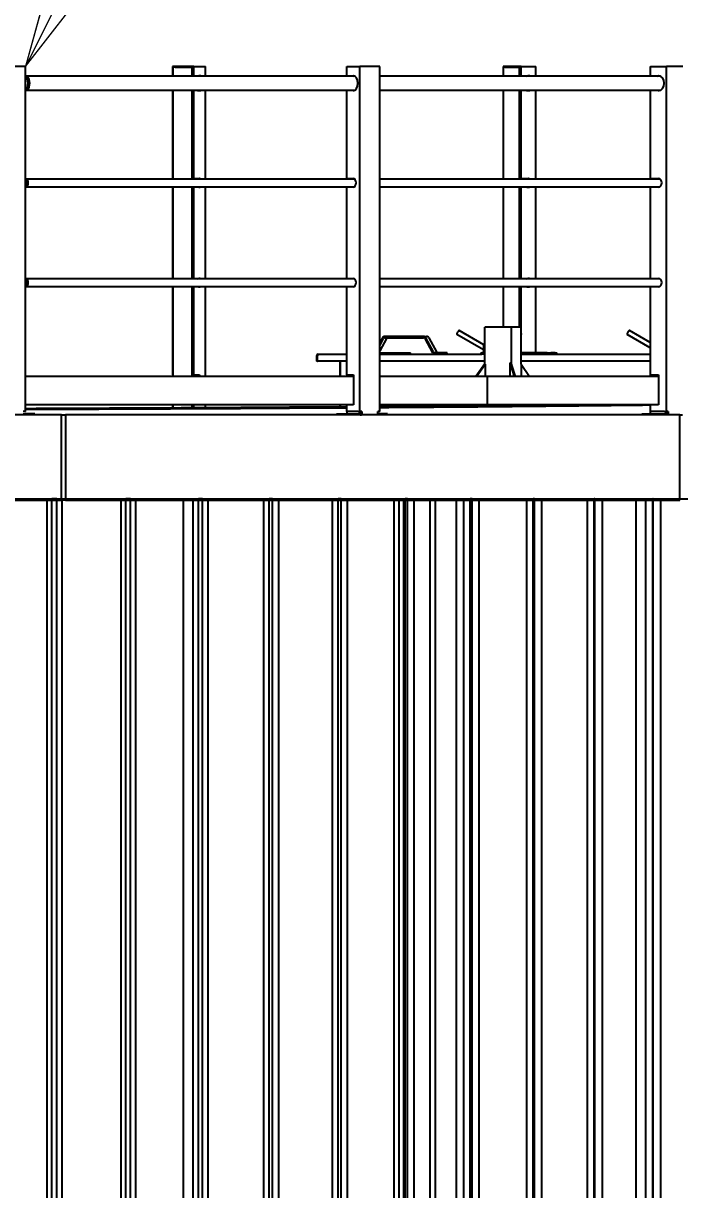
# Model space of a CAD drawing. Header units: millimetres. Extents: x 0 to 100323, y 0 to 59400.
# Drawn here: x 41545 to 43850, y 48381 to 52475 of the extents above; entities that cross this region are included whole.
import ezdxf

# ---------------------------------------------------------------- set-up
doc = ezdxf.new("R2010")
doc.units = ezdxf.units.MM
doc.header["$LTSCALE"] = 100
for name, color, linetype, lineweight in [('Dimension', 7, 'Continuous', 18), ('Symbol', 7, 'Continuous', 18), ('Visible', 7, 'Continuous', 25)]:
    doc.layers.add(name, color=color, linetype=linetype, lineweight=lineweight)
doc.styles.add('Note Text', font='arial.ttf')
doc.styles.add('Title', font='arial.ttf')
doc.dimstyles.new('Default - Method 2b', dxfattribs={"dimscale": 100, "dimtxt": 3, "dimasz": 2.5, "dimexe": 3, "dimexo": 0.5, "dimgap": 0.7, "dimtad": 0, "dimtoh": 1, "dimdec": 0, "dimrnd": 1e-08, "dimtxsty": 'Title', "dimcen": 0.09, "dimdle": 10, "dimclrd": 256, "dimclre": 256, "dimclrt": 7, "dimadec": 0, "dimazin": 2, "dimtfac": 0.833333, "dimtdec": 1, "dimtmove": 0, "dimatfit": 3, "dimfxl": 1, "dimtolj": 1, "dimlwd": -1, "dimlwe": -1, "dimarcsym": 0})

# ---------------------------------------------------------------- blocks, each defined once
blk = doc.blocks.new('Balloon1')
at = {"layer": 'Symbol'}
for p, q in [((416.657, 525.469), (424.435, 540.931)), ((416.21, 525.693), (415.533, 523.235)), ((417.103, 525.244), (416.21, 525.693)), ((416.657, 525.469), (415.533, 523.235)), ((415.533, 523.235), (417.103, 525.244))]:
    blk.add_line(p, q, dxfattribs=at)
at = {"layer": 'Symbol', "flags": 128}
blk.add_lwpolyline([(416.21, 525.693), (415.533, 523.235), (417.103, 525.244), (416.21, 525.693)], dxfattribs=at)
at = {"layer": 'Symbol'}
blk.add_circle((426.115, 544.269), 3.75, dxfattribs=at)
blk.add_solid([(416.21, 525.693), (415.533, 523.235), (417.103, 525.244), (416.21, 525.693)], dxfattribs=at)
at = {"layer": 'Symbol', "insert": (426.115, 544.269), "char_height": 2.5, "attachment_point": 5, "style": 'Note Text'}
blk.add_mtext('1', dxfattribs=at)
blk = doc.blocks.new('*D43')
at = {"layer": 'Defpoints', "color": 0, "transparency": 16777216}
for p in [(45638.8, 52323.5), (47905.4, 52323.5), (29571.2, 44740.5)]:
    blk.add_point(p, dxfattribs=at)
at = {"layer": 'Dimension', "transparency": 16777216}
for p, q in [((45688.8, 52323.5), (48205.4, 52323.5)), ((47905.4, 52073.5), (47905.4, 49048.8)), ((47905.4, 44990.5), (47905.4, 48015.3)), ((29621.2, 44740.5), (48205.4, 44740.5))]:
    blk.add_line(p, q, dxfattribs=at)
for points in [[(47863.8, 52073.5), (47947.1, 52073.5), (47905.4, 52323.5)], [(47863.8, 44990.5), (47947.1, 44990.5), (47905.4, 44740.5)]]:
    blk.add_solid(points, dxfattribs=at)
at = {"layer": 'Dimension', "color": 7, "transparency": 16777216, "insert": (48058.7, 48085.3), "char_height": 300, "attachment_point": 7, "rotation": 90, "style": 'Title'}
blk.add_mtext('\\A1;7583', dxfattribs=at)

msp = doc.modelspace()

# ---------------------------------------------------------------- linework, layer by layer
at = {"layer": 'Visible'}
for p, q in [((41553.3, 52323.5), (41474.4, 52323.5)), ((41553.3, 51112.5), (41553.3, 52323.5)), ((42143.7, 52323.5), (42069.1, 52323.5)), ((42069.1, 52323.5), (42069.1, 52290.5)), ((42143.7, 52323.5), (42184.5, 52323.5)), ((42143.7, 52290.5), (42143.7, 52323.5)), ((42184.5, 52288.7), (42184.5, 52323.5)), ((42680.7, 52323.5), (42727, 52323.5)), ((42680.7, 52290.5), (42680.7, 52323.5)), ((42796.5, 52323.5), (42727, 52323.5)), ((42727, 51112.5), (42727, 52323.5)), ((42796.5, 51112.5), (42796.5, 52323.5)), ((43293.5, 52323.5), (43229.4, 52323.5)), ((43229.4, 52323.5), (43229.4, 52290.5)), ((43293.5, 52323.5), (43344.8, 52323.5)), ((43293.5, 52290.5), (43293.5, 52323.5)), ((43344.8, 52288.7), (43344.8, 52323.5)), ((43747.1, 52323.5), (43803.1, 52323.5)), ((43747.1, 52290.5), (43747.1, 52323.5)), ((43860.8, 52323.5), (43803.1, 52323.5)), ((43803.1, 51112.5), (43803.1, 52323.5)), ((42709.9, 52288.7), (41556.3, 52288.7)), ((41557.9, 52285), (41558.3, 52285)), ((41559.6, 52283.9), (41558.8, 52284.5)), ((42069.1, 52290.5), (42070.5, 52290.5)), ((42070.5, 52320.5), (42070.5, 52288.7)), ((42077.9, 52320.5), (42070.5, 52320.5)), ((42077.9, 52320.5), (42129.3, 52320.5)), ((42129.3, 52320.5), (42136.8, 52320.5)), ((42139.6, 52320.5), (42136.8, 52320.5)), ((42136.8, 52320.5), (42136.8, 52288.7)), ((42141.2, 52320.5), (42139.6, 52320.5)), ((42141.2, 52290.5), (42141.2, 52320.5)), ((42141.2, 52290.5), (42143.7, 52290.5)), ((42143.7, 52290.5), (42164.1, 52290.5)), ((42155.4, 52288.7), (42157.2, 52290.5)), ((42680.7, 52290.5), (42703.8, 52290.5)), ((42681.3, 52290.5), (42681.3, 52288.7)), ((42702.5, 52288.7), (42704.5, 52290.5)), ((42706.5, 52290.2), (42704.8, 52288.7)), ((43782.5, 52288.7), (42796.5, 52288.7)), ((43229.4, 52290.5), (43229.5, 52290.5)), ((43229.5, 52320.5), (43229.5, 52288.7)), ((43235.9, 52320.5), (43229.5, 52320.5)), ((43235.9, 52320.5), (43280, 52320.5)), ((43280, 52320.5), (43286.4, 52320.5)), ((43289.9, 52320.5), (43286.4, 52320.5)), ((43286.4, 52320.5), (43286.4, 52288.7)), ((43291.3, 52320.5), (43289.9, 52320.5)), ((43291.3, 52290.5), (43291.3, 52320.5)), ((43291.3, 52290.5), (43293.5, 52290.5)), ((43293.5, 52290.5), (43319.1, 52290.5)), ((43309.8, 52288.7), (43312.1, 52290.5)), ((43747.1, 52320.5), (43746.5, 52320.5)), ((43746.5, 52320.5), (43746.5, 52288.7)), ((43747.1, 52290.5), (43775.1, 52290.5)), ((43772, 52288.7), (43774.5, 52290.5)), ((43776.3, 52290.5), (43774, 52288.7)), ((41556.3, 52240.4), (42709.9, 52240.4)), ((41557.9, 52244), (41558.3, 52244)), ((41559.6, 52245.1), (41558.8, 52244.6)), ((42070.5, 52240.4), (42070.5, 51928)), ((42136.8, 52240.4), (42136.8, 51928)), ((42184.5, 51928), (42184.5, 52240.4)), ((42681.3, 52240.4), (42681.3, 52238.5)), ((42796.5, 52240.4), (43782.5, 52240.4)), ((43229.5, 52240.4), (43229.5, 51928)), ((43286.4, 52240.4), (43286.4, 51928)), ((43344.8, 51928), (43344.8, 52240.4)), ((43746.5, 52240.4), (43746.5, 51928)), ((42069.1, 52238.5), (42069.1, 51929.5)), ((42070.5, 52238.5), (42069.1, 52238.5)), ((42143.7, 52238.5), (42141.2, 52238.5)), ((42141.2, 51929.5), (42141.2, 52238.5)), ((42143.7, 51929.5), (42143.7, 52238.5)), ((42164.1, 52238.5), (42143.7, 52238.5)), ((42680.7, 51929.5), (42680.7, 52238.5)), ((42703.8, 52238.5), (42680.7, 52238.5)), ((43229.4, 52238.5), (43229.4, 51929.5)), ((43229.5, 52238.5), (43229.4, 52238.5)), ((43293.5, 52238.5), (43291.3, 52238.5)), ((43291.3, 51929.5), (43291.3, 52238.5)), ((43293.5, 51929.5), (43293.5, 52238.5)), ((43319.1, 52238.5), (43293.5, 52238.5)), ((43747.1, 51929.5), (43747.1, 52238.5)), ((43775.1, 52238.5), (43747.1, 52238.5)), ((42708.1, 51928), (41556.3, 51928)), ((41557.7, 51924.6), (41556.3, 51925.5)), ((41557, 51925), (41557.6, 51925)), ((42069.1, 51929.5), (42070.5, 51929.5)), ((42141.2, 51929.5), (42143.7, 51929.5)), ((42143.7, 51929.5), (42164.1, 51929.5)), ((42157.4, 51928), (42158.9, 51929.5)), ((42680.7, 51929.5), (42703.8, 51929.5)), ((42681.3, 51929.5), (42681.3, 51928)), ((42704.7, 51928), (42706, 51929.1)), ((42707.5, 51928.4), (42707, 51928)), ((43780.2, 51928), (42796.5, 51928)), ((43229.4, 51929.5), (43229.5, 51929.5)), ((43291.3, 51929.5), (43293.5, 51929.5)), ((43293.5, 51929.5), (43319.1, 51929.5)), ((43312.3, 51928), (43314.1, 51929.5)), ((43747.1, 51929.5), (43775.1, 51929.5)), ((43774.7, 51928), (43776.6, 51929.4)), ((43778, 51929), (43776.6, 51928)), ((41557.7, 51904.4), (41556.3, 51903.6)), ((41556.3, 51901.1), (42708.1, 51901.1)), ((41557, 51904), (41557.6, 51904)), ((42069.1, 51899.5), (42069.1, 51579.5)), ((42070.5, 51899.5), (42069.1, 51899.5)), ((42070.5, 51901.1), (42070.5, 51578)), ((42136.8, 51901.1), (42136.8, 51578)), ((42143.7, 51899.5), (42141.2, 51899.5)), ((42141.2, 51579.5), (42141.2, 51899.5)), ((42143.7, 51579.5), (42143.7, 51899.5)), ((42164.1, 51899.5), (42143.7, 51899.5)), ((42184.5, 51578), (42184.5, 51901.1)), ((42680.7, 51579.5), (42680.7, 51899.5)), ((42703.8, 51899.5), (42680.7, 51899.5)), ((42681.3, 51901.1), (42681.3, 51899.5)), ((42796.5, 51901.1), (43780.2, 51901.1)), ((43229.4, 51899.5), (43229.4, 51579.5)), ((43229.5, 51899.5), (43229.4, 51899.5)), ((43229.5, 51901.1), (43229.5, 51578)), ((43286.4, 51901.1), (43286.4, 51578)), ((43293.5, 51899.5), (43291.3, 51899.5)), ((43291.3, 51579.5), (43291.3, 51899.5)), ((43293.5, 51579.5), (43293.5, 51899.5)), ((43319.1, 51899.5), (43293.5, 51899.5)), ((43344.8, 51578), (43344.8, 51901.1)), ((43746.5, 51901.1), (43746.5, 51578)), ((43747.1, 51579.5), (43747.1, 51899.5)), ((43775.1, 51899.5), (43747.1, 51899.5)), ((42708.1, 51578), (41556.3, 51578)), ((41557.7, 51574.6), (41556.3, 51575.5)), ((41557.7, 51554.4), (41556.3, 51553.6)), ((41556.3, 51551.1), (42708.1, 51551.1)), ((41557.6, 51575), (41557, 51575)), ((41557.6, 51554), (41557, 51554)), ((42069.1, 51579.5), (42070.5, 51579.5)), ((42069.1, 51549.5), (42069.1, 51240.5)), ((42070.5, 51549.5), (42069.1, 51549.5)), ((42070.5, 51551.1), (42070.5, 51235.5)), ((42136.8, 51551.1), (42136.8, 51235.5)), ((42141.2, 51579.5), (42143.7, 51579.5)), ((42143.7, 51549.5), (42141.2, 51549.5)), ((42141.2, 51240.5), (42141.2, 51549.5)), ((42143.7, 51579.5), (42164.1, 51579.5)), ((42164.1, 51549.5), (42143.7, 51549.5)), ((42143.7, 51240.5), (42143.7, 51549.5)), ((42157.4, 51578), (42158.9, 51579.5)), ((42184.5, 51235.5), (42184.5, 51551.1)), ((42680.7, 51579.5), (42703.8, 51579.5)), ((42703.8, 51549.5), (42680.7, 51549.5)), ((42680.7, 51240.5), (42680.7, 51549.5)), ((42681.3, 51579.5), (42681.3, 51578)), ((42681.3, 51551.1), (42681.3, 51549.5)), ((42704.7, 51578), (42706, 51579.1)), ((42707.5, 51578.4), (42707, 51578)), ((43780.2, 51578), (42796.5, 51578)), ((42796.5, 51551.1), (43780.2, 51551.1)), ((43229.4, 51579.5), (43229.5, 51579.5)), ((43229.4, 51549.5), (43229.4, 51408.5)), ((43229.5, 51549.5), (43229.4, 51549.5)), ((43229.5, 51551.1), (43229.5, 51408.5)), ((43286.4, 51551.1), (43286.4, 51408.5)), ((43291.3, 51579.5), (43293.5, 51579.5)), ((43293.5, 51549.5), (43291.3, 51549.5)), ((43291.3, 51408.5), (43291.3, 51549.5)), ((43293.5, 51579.5), (43319.1, 51579.5)), ((43319.1, 51549.5), (43293.5, 51549.5)), ((43293.5, 51388.4), (43293.5, 51549.5)), ((43312.3, 51578), (43314.1, 51579.5)), ((43344.8, 51317.5), (43344.8, 51551.1)), ((43746.5, 51551.1), (43746.5, 51235.5)), ((43747.1, 51579.5), (43775.1, 51579.5)), ((43775.1, 51549.5), (43747.1, 51549.5)), ((43747.1, 51240.5), (43747.1, 51549.5)), ((43774.7, 51578), (43776.6, 51579.4)), ((43778, 51579), (43776.6, 51578)), ((43161, 51328.8), (43067.8, 51382.6)), ((43162.3, 51346.5), (43075.8, 51396.4)), ((43259.2, 51408.5), (43165.2, 51408.5)), ((43165.2, 51277.5), (43165.2, 51408.5)), ((43259.2, 51277.5), (43259.2, 51408.5)), ((43293.4, 51408.5), (43259.2, 51408.5)), ((43293.4, 51278), (43293.4, 51408.5)), ((43293.4, 51382.1), (43294.2, 51382.6)), ((43293.5, 51317.5), (43293.5, 51382.2)), ((43746.5, 51335.8), (43665.5, 51382.6)), ((43746.5, 51354.3), (43673.5, 51396.4)), ((42805.8, 51370.8), (42796.5, 51353.6)), ((42820.2, 51368.3), (42796.5, 51324.7)), ((42796.5, 51343.6), (42809.9, 51368.3)), ((42950.3, 51375.8), (42814, 51375.8)), ((42814, 51370.8), (42950.3, 51370.8)), ((42950.3, 51375.8), (42960.6, 51375.8)), ((42954.4, 51368.3), (42981.4, 51318.5)), ((42985.5, 51321), (42958.5, 51370.8)), ((42968.7, 51370.8), (42995.7, 51321)), ((43161, 51346.5), (43165.2, 51346.5)), ((43161, 51346.5), (43161, 51341.4)), ((42576.8, 51307.5), (42574.7, 51307.5)), ((42574.7, 51307.5), (42574.7, 51288.5)), ((42576.8, 51310.5), (42578.9, 51310.5)), ((42576.8, 51300.5), (42576.8, 51310.5)), ((42577.8, 51300.5), (42576.8, 51300.5)), ((42577.5, 51300.5), (42577.5, 51288.5)), ((42577.8, 51288.5), (42577.8, 51307.5)), ((42577.8, 51307.5), (42578.6, 51307.5)), ((42580.6, 51313.5), (42680.7, 51313.5)), ((42796.5, 51318.5), (42887.6, 51318.5)), ((42796.5, 51313.5), (43151.7, 51313.5)), ((42887.6, 51318.5), (42904.7, 51318.5)), ((42887.6, 51313.5), (42887.6, 51318.5)), ((42904.7, 51313.5), (42904.7, 51318.5)), ((43023.6, 51318.5), (42989.5, 51318.5)), ((43023.6, 51313.5), (43023.6, 51318.5)), ((43033.8, 51318.5), (43023.6, 51318.5)), ((43033.8, 51313.5), (43033.8, 51318.5)), ((43151.7, 51318.5), (43155, 51318.5)), ((43151.7, 51318.5), (43151.7, 51313.5)), ((43151.7, 51313.5), (43155, 51313.5)), ((43165.2, 51318.5), (43155, 51318.5)), ((43165.2, 51313.5), (43155, 51313.5)), ((43161, 51332), (43161, 51321.5)), ((43161, 51321.5), (43165.2, 51321.5)), ((43384.3, 51317.5), (43293.4, 51317.5)), ((43293.4, 51313.5), (43746.5, 51313.5)), ((43384.3, 51317.5), (43397.1, 51317.5)), ((43411.1, 51317.5), (43397.1, 51317.5)), ((43411.1, 51317.5), (43413.5, 51317.5)), ((43411.1, 51313.5), (43411.1, 51317.5)), ((42577.5, 51288.5), (42574.7, 51288.5)), ((42577.5, 51288.5), (42577.8, 51288.5)), ((42680.7, 51288.5), (42577.8, 51288.5)), ((42656.3, 51288.5), (42656.3, 51235.5)), ((42658.7, 51235.5), (42658.7, 51288.5)), ((43165.2, 51288.5), (42796.5, 51288.5)), ((43165.2, 51280), (43134.3, 51235.5)), ((43136.4, 51235.5), (43166.3, 51278.6)), ((43166.3, 51278.6), (43165.2, 51277.5)), ((43166.3, 51278.6), (43166.3, 51235.5)), ((43253.7, 51282.9), (43253.7, 51235.5)), ((43259.2, 51277.5), (43253.7, 51282.9)), ((43253.7, 51282.9), (43269, 51235.5)), ((43259.6, 51278.6), (43259.2, 51277.5)), ((43273.6, 51235.5), (43259.6, 51278.6)), ((43293, 51278.6), (43293, 51235.5)), ((43293, 51278.6), (43322.9, 51235.5)), ((43746.5, 51288.5), (43293.4, 51288.5)), ((42704.2, 51235.5), (41553.3, 51235.5)), ((42069.1, 51240.5), (42070.5, 51240.5)), ((42141.2, 51240.5), (42143.7, 51240.5)), ((42143.7, 51240.5), (42164.4, 51240.5)), ((42153.6, 51235.5), (42153.6, 51240.5)), ((42161.9, 51235.5), (42161.9, 51240.5)), ((42164.4, 51240.5), (42164.4, 51235.5)), ((42680.7, 51240.5), (42704.2, 51240.5)), ((42681.3, 51240.5), (42681.3, 51235.5)), ((42700.4, 51235.5), (42700.4, 51240.5)), ((42702.7, 51240.5), (42702.7, 51235.5)), ((42704.2, 51240.5), (42704.2, 51135.5)), ((43173.3, 51235.5), (42796.5, 51235.5)), ((43173.3, 51235.5), (43174.2, 51235.5)), ((43173.3, 51235.5), (43173.3, 51135.5)), ((43174.2, 51235.5), (43174.2, 51135.5)), ((43775.5, 51235.5), (43174.2, 51235.5)), ((43747.1, 51240.5), (43775.5, 51240.5)), ((43769.5, 51235.5), (43769.5, 51240.5)), ((43771.4, 51240.5), (43771.4, 51235.5)), ((43775.5, 51240.5), (43775.5, 51135.5)), ((42703.4, 51135.5), (41553.3, 51135.5)), ((42069.1, 51135.5), (42069.1, 51125.5)), ((42070.5, 51135.5), (42070.5, 51125.5)), ((42136.8, 51135.5), (42136.8, 51125.8)), ((42141.2, 51125.9), (42141.2, 51135.5)), ((42143.7, 51125.9), (42143.7, 51135.5)), ((42184.5, 51126.1), (42184.5, 51135.5)), ((42656.3, 51135.5), (42656.3, 51129.1)), ((42658.7, 51129.1), (42658.7, 51135.5)), ((42680.7, 51112.5), (42680.7, 51135.5)), ((42704.2, 51135.5), (42703.4, 51135.5)), ((43173.3, 51135.5), (42796.5, 51135.5)), ((42819.9, 51131.5), (42819.9, 51135.5)), ((42821.3, 51135.5), (42821.3, 51131.5)), ((42824.6, 51135.5), (42824.6, 51131.5)), ((42898.8, 51131.5), (42898.8, 51135.5)), ((42900.2, 51135.5), (42900.2, 51131.5)), ((42903.5, 51135.5), (42903.5, 51131.5)), ((43064.7, 51135.5), (43062.5, 51132.3)), ((43064.6, 51132.3), (43066.8, 51135.5)), ((43132.9, 51135.5), (43131, 51132.9)), ((43148.8, 51133.1), (43149.6, 51135.5)), ((43165.2, 51133.2), (43165.2, 51135.5)), ((43174.2, 51135.5), (43173.3, 51135.5)), ((43774.6, 51135.5), (43174.2, 51135.5)), ((43259.2, 51134.1), (43259.2, 51135.5)), ((43271.1, 51134.2), (43270.6, 51135.5)), ((43301.5, 51135.5), (43301.8, 51134.5)), ((43306.3, 51134.6), (43306, 51135.5)), ((43324.3, 51135.5), (43324.8, 51134.8)), ((43326.9, 51134.8), (43326.4, 51135.5)), ((43392.5, 51135.5), (43392.6, 51135.5)), ((43746.5, 51135.5), (43746.5, 51103.5)), ((43747.1, 51112.5), (43747.1, 51135.5)), ((43775.5, 51135.5), (43774.6, 51135.5)), ((41679.5, 51100.5), (39034.6, 51100.5)), ((41553.3, 51112.5), (41545.4, 51112.5)), ((41545.4, 51103.5), (41550.3, 51103.5)), ((41586.3, 51103.5), (41550.3, 51103.5)), ((41586.3, 51103.5), (41586.3, 51100.5)), ((41679.5, 51100.5), (41693.4, 51100.5)), ((41679.5, 50800.5), (41679.5, 51100.5)), ((41693.4, 51100.5), (41693.4, 50800.5)), ((43849.6, 51100.5), (41693.4, 51100.5)), ((42645, 51103.5), (42689.5, 51103.5)), ((42645, 51100.5), (42645, 51103.5)), ((42721.3, 51112.5), (42680.7, 51112.5)), ((42681.3, 51112.5), (42681.3, 51103.5)), ((42689.5, 51103.5), (42721.2, 51103.5)), ((42689.5, 51103.5), (42689.5, 51100.5)), ((42721.2, 51103.5), (42725.8, 51103.5)), ((42721.3, 51112.5), (42727, 51112.5)), ((42725.8, 51112.5), (42725.8, 51109.5)), ((42725.8, 51109.5), (42725.8, 51103.5)), ((42734, 51112.5), (42727, 51112.5)), ((42728.1, 51109.5), (42728.1, 51112.5)), ((42728.1, 51109.5), (42728.1, 51100.5)), ((42728.1, 51100.5), (42732.1, 51100.5)), ((42732.1, 51112.5), (42732.1, 51100.5)), ((42734, 51112.5), (42734, 51100.5)), ((42796.5, 51112.5), (42789.6, 51112.5)), ((42789.6, 51100.5), (42789.6, 51112.5)), ((42789.6, 51103.5), (42792.2, 51103.5)), ((42823.9, 51103.5), (42792.2, 51103.5)), ((42824.6, 51131.5), (42819.9, 51131.5)), ((42823.9, 51103.5), (42823.9, 51100.5)), ((42903.5, 51131.5), (42898.8, 51131.5)), ((43716.3, 51103.5), (43770, 51103.5)), ((43716.3, 51100.5), (43716.3, 51103.5)), ((43796.2, 51112.5), (43747.1, 51112.5)), ((43770, 51103.5), (43796.3, 51103.5)), ((43770, 51103.5), (43770, 51100.5)), ((43796.2, 51112.5), (43803.1, 51112.5)), ((43796.3, 51103.5), (43800.2, 51103.5)), ((43800.2, 51112.5), (43800.2, 51109.5)), ((43800.2, 51109.5), (43800.2, 51103.5)), ((43802.1, 51109.5), (43802.1, 51112.5)), ((43802.1, 51109.5), (43802.1, 51100.5)), ((43808.9, 51112.5), (43803.1, 51112.5)), ((43806.6, 51112.5), (43806.6, 51100.5)), ((43808.9, 51112.5), (43808.9, 51100.5)), ((43849.6, 51100.5), (43859.9, 51100.5)), ((43849.6, 50800.5), (43849.6, 51100.5)), ((39185.9, 50800.5), (41679.5, 50800.5)), ((41415.5, 50805.5), (41645.3, 50805.5)), ((41628.2, 50805.5), (41628.2, 44940.5)), ((41663.1, 50805.5), (41645.3, 50805.5)), ((41645.3, 44940.5), (41645.3, 50805.5)), ((41663.1, 50805.5), (41680.2, 50805.5)), ((41663.1, 44940.5), (41663.1, 50805.5)), ((41693.4, 50800.5), (41679.5, 50800.5)), ((41680.2, 50805.5), (41680.2, 44940.5)), ((41680.2, 50805.5), (41905.4, 50805.5)), ((41693.4, 50800.5), (43849.6, 50800.5)), ((41887.2, 50805.5), (41887.2, 44940.5)), ((41921.4, 50805.5), (41905.4, 50805.5)), ((41905.4, 44940.5), (41905.4, 50805.5)), ((41921.4, 44940.5), (41921.4, 50805.5)), ((41921.4, 50805.5), (41939.6, 50805.5)), ((41939.6, 50805.5), (41939.6, 44940.5)), ((41939.6, 50805.5), (42159.9, 50805.5)), ((42107.8, 44940.5), (42107.8, 50800.5)), ((42140.6, 50805.5), (42140.6, 44940.5)), ((42174, 50805.5), (42159.9, 50805.5)), ((42159.9, 44940.5), (42159.9, 50805.5)), ((42174, 50805.5), (42193.2, 50805.5)), ((42174, 44940.5), (42174, 50805.5)), ((42193.2, 50805.5), (42193.2, 44940.5)), ((42193.2, 50805.5), (42408.3, 50805.5)), ((42388, 50805.5), (42388, 44940.5)), ((42420.5, 50805.5), (42408.3, 50805.5)), ((42408.3, 44940.5), (42408.3, 50805.5)), ((42420.5, 44940.5), (42420.5, 50805.5)), ((42420.5, 50805.5), (42440.9, 50805.5)), ((42440.9, 50805.5), (42440.9, 44940.5)), ((42440.9, 50805.5), (42650.4, 50805.5)), ((42629.1, 50805.5), (42629.1, 44940.5)), ((42660.8, 50805.5), (42650.4, 50805.5)), ((42650.4, 44940.5), (42650.4, 50805.5)), ((42660.8, 50805.5), (42682.1, 50805.5)), ((42660.8, 44940.5), (42660.8, 50805.5)), ((42682.1, 50805.5), (42682.1, 44940.5)), ((42682.1, 50805.5), (42885.9, 50805.5)), ((42847.4, 44940.5), (42847.4, 50800.5)), ((42863.6, 50805.5), (42863.6, 44940.5)), ((42881, 44940.5), (42881, 50800.5)), ((42894.3, 50805.5), (42885.9, 50805.5)), ((42885.9, 44940.5), (42885.9, 50805.5)), ((42894.3, 44940.5), (42894.3, 50805.5)), ((42894.3, 50805.5), (42916.7, 50805.5)), ((42916.7, 50805.5), (42916.7, 44940.5)), ((42916.7, 50805.5), (43114.4, 50805.5)), ((42973.3, 44940.5), (42973.3, 50800.5)), ((42992.8, 44940.5), (42992.8, 50800.5)), ((43066, 44940.5), (43066, 50800.5)), ((43091.1, 50805.5), (43091.1, 44940.5)), ((43121, 50805.5), (43114.4, 50805.5)), ((43114.4, 44940.5), (43114.4, 50805.5)), ((43121, 50805.5), (43144.3, 50805.5)), ((43121, 44940.5), (43121, 50805.5)), ((43144.3, 50805.5), (43144.3, 44940.5)), ((43144.3, 50805.5), (43335.7, 50805.5)), ((43311.4, 50805.5), (43311.4, 44940.5)), ((43340.3, 50805.5), (43335.7, 50805.5)), ((43335.7, 44940.5), (43335.7, 50805.5)), ((43340.3, 44940.5), (43340.3, 50805.5)), ((43340.3, 50805.5), (43364.5, 50805.5)), ((43364.5, 50805.5), (43364.5, 44940.5)), ((43364.5, 50805.5), (43549.4, 50805.5)), ((43524.3, 50805.5), (43524.3, 44940.5)), ((43552.1, 50805.5), (43549.4, 50805.5)), ((43549.4, 44940.5), (43549.4, 50805.5)), ((43552.1, 50805.5), (43577.2, 50805.5)), ((43552.1, 44940.5), (43552.1, 50805.5)), ((43577.2, 50805.5), (43577.2, 44940.5)), ((43577.2, 50805.5), (43755.3, 50805.5)), ((43697.1, 44940.5), (43697.1, 50800.5)), ((43729.3, 50805.5), (43729.3, 44940.5)), ((43756, 50805.5), (43755.3, 50805.5)), ((43755.3, 44940.5), (43755.3, 50805.5)), ((43756, 44940.5), (43756, 50805.5)), ((43756, 50805.5), (43782, 50805.5)), ((43782, 50805.5), (43782, 44940.5)), ((43782, 50805.5), (43953, 50805.5))]:
    msp.add_line(p, q, dxfattribs=at)
for centre, major_axis, ratio, start_param, end_param in [((41556.3, 52264.5), (0, -24.2), 0.488529, 6.025425, 9.682538), ((41550.2, 52264.5), (0, -24.1), 0.487772, 0.266462, 2.875131), ((41556.3, 52264.5), (0, 20.9), 0.488529, 3.241101, 6.183677), ((41556.3, 52264.5), (0, 20.5), 0.488151, 3.472058, 5.95272), ((42161.6, 52264.5), (0, 26), 0.559179, 5.903675, 6.283185), ((42164.1, 52264.5), (0, 26), 0.559179, 5.903675, 6.283185), ((42703.8, 52264.5), (0, 26), 0.634941, 3.141593, 6.283185), ((43317, 52264.5), (0, 26), 0.702868, 5.903675, 6.283185), ((43319.1, 52264.5), (0, 26), 0.702868, 5.903675, 6.283185), ((43775.1, 52264.5), (0, 26), 0.766875, 3.141593, 6.283185), ((42161.1, 52264.5), (0, -26), 0.559179, 5.903675, 6.662696), ((42158.6, 52264.5), (0, -26), 0.559179, 0.08564, 0.37951), ((42161.6, 52264.5), (0, -26), 0.559179, 0, 0.37951), ((42164.1, 52264.5), (0, -26), 0.559179, 0, 0.37951), ((42709, 52264.5), (0, -26), 0.634941, 5.903675, 6.127096), ((42711.3, 52264.5), (0, -26), 0.634941, 5.903675, 6.055572), ((43317, 52264.5), (0, -26), 0.702868, 5.903675, 6.662696), ((43314.8, 52264.5), (0, -26), 0.702868, 0.058419, 0.37951), ((43317, 52264.5), (0, -26), 0.702868, 0, 0.37951), ((43319.1, 52264.5), (0, -26), 0.702868, 0, 0.37951), ((43779.8, 52264.5), (0, -26), 0.766875, 5.903675, 6.163971), ((43781.8, 52264.5), (0, -26), 0.766875, 5.903675, 6.115181), ((41556.3, 51914.5), (0, -13.4), 0.488529, 5.807766, 9.900197), ((41550.2, 51914.5), (0, 13.4), 0.487772, 3.634059, 5.790719), ((41556.3, 51914.5), (0, 10.8), 0.488529, 3.1794, 6.245378), ((41556.3, 51914.5), (0, 10.5), 0.488151, 3.415685, 6.009093), ((42161.6, 51914.5), (0, 15), 0.559179, 5.824571, 6.283185), ((42164.1, 51914.5), (0, 15), 0.559179, 5.824571, 6.283185), ((42703.8, 51914.5), (0, 15), 0.634941, 3.141593, 6.283185), ((43317, 51914.5), (0, 15), 0.702868, 5.824571, 6.283185), ((43319.1, 51914.5), (0, 15), 0.702868, 5.824571, 6.283185), ((43775.1, 51914.5), (0, 15), 0.766875, 3.141593, 6.283185), ((42161.1, 51914.5), (0, -15), 0.559179, 5.824571, 6.7418), ((42158.6, 51914.5), (0, -15), 0.559179, 0.14881, 0.458615), ((42161.6, 51914.5), (0, -15), 0.559179, 0, 0.458615), ((42164.1, 51914.5), (0, -15), 0.559179, 0, 0.458615), ((42709, 51914.5), (0, -15), 0.634941, 5.824571, 6.010356), ((42711.3, 51914.5), (0, -15), 0.634941, 5.824571, 5.881324), ((43317, 51914.5), (0, -15), 0.702868, 5.824571, 6.7418), ((43314.8, 51914.5), (0, -15), 0.702868, 0.101376, 0.458615), ((43317, 51914.5), (0, -15), 0.702868, 0, 0.458615), ((43319.1, 51914.5), (0, -15), 0.702868, 0, 0.458615), ((43779.8, 51914.5), (0, -15), 0.766875, 5.824571, 6.075547), ((43781.8, 51914.5), (0, -15), 0.766875, 5.824571, 5.989126), ((41556.3, 51564.5), (0, -13.4), 0.488529, 5.807766, 9.900197), ((41550.2, 51564.5), (0, 13.4), 0.487772, 3.634059, 5.790719), ((41556.3, 51564.5), (0, 10.8), 0.488529, 3.1794, 6.245378), ((41556.3, 51564.5), (0, -10.5), 0.488151, 0.274092, 2.867501), ((42161.1, 51564.5), (0, -15), 0.559179, 5.824571, 6.7418), ((42158.6, 51564.5), (0, -15), 0.559179, 0.14881, 0.458615), ((42161.6, 51564.5), (0, 15), 0.559179, 5.824571, 6.283185), ((42161.6, 51564.5), (0, -15), 0.559179, 0, 0.458615), ((42164.1, 51564.5), (0, 15), 0.559179, 5.824571, 6.283185), ((42164.1, 51564.5), (0, -15), 0.559179, 0, 0.458615), ((42703.8, 51564.5), (0, 15), 0.634941, 3.141593, 6.283185), ((42709, 51564.5), (0, -15), 0.634941, 5.824571, 6.010356), ((42711.3, 51564.5), (0, -15), 0.634941, 5.824571, 5.881324), ((43317, 51564.5), (0, -15), 0.702868, 5.824571, 6.7418), ((43314.8, 51564.5), (0, -15), 0.702868, 0.101376, 0.458615), ((43317, 51564.5), (0, 15), 0.702868, 5.824571, 6.283185), ((43317, 51564.5), (0, -15), 0.702868, 0, 0.458615), ((43319.1, 51564.5), (0, 15), 0.702868, 5.824571, 6.283185), ((43319.1, 51564.5), (0, -15), 0.702868, 0, 0.458615), ((43779.8, 51564.5), (0, -15), 0.766875, 5.824571, 6.075547), ((43775.1, 51564.5), (0, 15), 0.766875, 3.141593, 6.283185), ((43781.8, 51564.5), (0, -15), 0.766875, 5.824571, 5.989126), ((43071.8, 51389.5), (-4, -6.93), 0.300662, 3.141593, 6.283185), ((43290.2, 51389.5), (4, -6.93), 0.300662, 5.980785, 7.546241), ((43669.5, 51389.5), (-4, -6.93), 0.300662, 3.141593, 6.283185), ((42814, 51365.8), (0, 10), 0.939693, 0, 1.047198), ((42814, 51365.8), (0, 5), 0.939693, 0, 1.047198), ((42824.2, 51365.8), (0, 5), 0.939693, 0, 1.047198), ((42950.3, 51365.8), (0, 10), 0.939693, 5.235988, 6.283185), ((42950.3, 51365.8), (0, 5), 0.939693, 5.235988, 6.283185), ((42960.6, 51365.8), (0, 10), 0.939693, 5.235988, 6.283185), ((42580.6, 51307.5), (0, 6), 0.939693, 0, 1.570796), ((42580.6, 51307.5), (0, 6), 0.34202, 0, 1.570796), ((42989.5, 51323.5), (0, -10), 0.939693, 5.235988, 6.283185), ((42989.5, 51323.5), (0, -5), 0.939693, 5.235988, 6.283185), ((42999.8, 51323.5), (0, -5), 0.939693, 5.235988, 6.283185), ((43405, 51309.5), (0, -8), 0.939693, 2.094395, 2.183641), ((43413.5, 51309.5), (0, 8), 0.939693, 5.235988, 6.283185), ((37609.3, 51221.1), (-7837.1, 26.4), 0.012504, 2.29417, 2.40209), ((37609.3, 51220.6), (-8037.1, 27.1), 0.012504, 2.272406, 2.439723), ((37609.3, 51221.1), (-7837.1, 26.4), 0.012504, 2.098198, 2.274613), ((37609.3, 51220.6), (-8037.1, 27.1), 0.012504, 2.083767, 2.253677)]:
    msp.add_ellipse(centre, major_axis=major_axis, ratio=ratio, start_param=start_param, end_param=end_param, dxfattribs=at)
for points, knots in [([(41555.6, 52286), (41556, 52285.9), (41556.4, 52285.7), (41557.5, 52285.3), (41558.2, 52284.9), (41558.8, 52284.5)], [4.8435401, 4.8435401, 4.8435401, 4.8435401, 4.910668, 4.910668, 5.042854, 5.042854, 5.042854, 5.042854]), ([(41558.8, 52244.6), (41558.2, 52244.2), (41557.5, 52243.8), (41556.4, 52243.3), (41556, 52243.2), (41555.6, 52243.1)], [1.2403313, 1.2403313, 1.2403313, 1.2403313, 1.3725173, 1.3725173, 1.4396452, 1.4396452, 1.4396452, 1.4396452]), ([(41553.4, 51926.3), (41553.6, 51926.3), (41553.8, 51926.3), (41554.4, 51926.2), (41554.8, 51926.1), (41555.6, 51925.8), (41555.9, 51925.7), (41556.3, 51925.5)], [4.7240277, 4.7240277, 4.7240277, 4.7240277, 4.7672074, 4.7672074, 4.8768442, 4.8768442, 4.9864811, 4.9864811, 4.9864811, 4.9864811]), ([(41556.3, 51903.6), (41555.9, 51903.4), (41555.6, 51903.2), (41554.8, 51903), (41554.4, 51902.9), (41553.8, 51902.8), (41553.6, 51902.8), (41553.4, 51902.8)], [1.2967043, 1.2967043, 1.2967043, 1.2967043, 1.4063411, 1.4063411, 1.5159779, 1.5159779, 1.5591576, 1.5591576, 1.5591576, 1.5591576]), ([(41556.3, 51575.5), (41555.9, 51575.7), (41555.6, 51575.8), (41554.8, 51576.1), (41554.4, 51576.2), (41553.8, 51576.3), (41553.6, 51576.3), (41553.4, 51576.3)], [2.8675006, 2.8675006, 2.8675006, 2.8675006, 2.9771374, 2.9771374, 3.0867742, 3.0867742, 3.1299539, 3.1299539, 3.1299539, 3.1299539]), ([(41553.4, 51552.8), (41553.6, 51552.8), (41553.8, 51552.8), (41554.4, 51552.9), (41554.8, 51553), (41555.6, 51553.2), (41555.9, 51553.4), (41556.3, 51553.6)], [6.294824, 6.294824, 6.294824, 6.294824, 6.3380037, 6.3380037, 6.4476405, 6.4476405, 6.5572774, 6.5572774, 6.5572774, 6.5572774]), ([(43161, 51341.4), (43161, 51341), (43161, 51340.5), (43161, 51338.9), (43161, 51337.6), (43161, 51335.4), (43161, 51334.2), (43161, 51332.7), (43161, 51332.3), (43161, 51332)], [2.2438969, 2.2438969, 2.2438969, 2.2438969, 2.3786518, 2.3786518, 2.7352357, 2.7352357, 3.0571869, 3.0571869, 3.184882, 3.184882, 3.184882, 3.184882])]:
    msp.add_open_spline(points, degree=3, knots=knots, dxfattribs=at)

# ---------------------------------------------------------------- block references
at = {"layer": 'Symbol', "xscale": 100, "yscale": 100, "zscale": 100}
msp.add_blockref('Balloon1', (0, 0), dxfattribs=at)

# ---------------------------------------------------------------- dimensions: what is measured, and where the dimension line sits
at = {"layer": 'Dimension'}
dim = msp.add_linear_dim(base=(47905.4, 52323.5), p1=(29571.2, 44740.5), p2=(45638.8, 52323.5), angle=270, dimstyle='Default - Method 2b', override={"dimgap": 0.7, "dimtoh": 0, "dimdec": 0, "dimtol": 0, "dimlim": 0, "dimtp": 0, "dimtm": 0, "dimtdec": 1, "dimtofl": 0, "dimatfit": 1}, dxfattribs=at)
dim.commit()
dim.dimension.update_dxf_attribs({"geometry": '*D43', "text_midpoint": (47905.4, 48532), "dimtype": 160})

doc.saveas('drawing.dxf')
